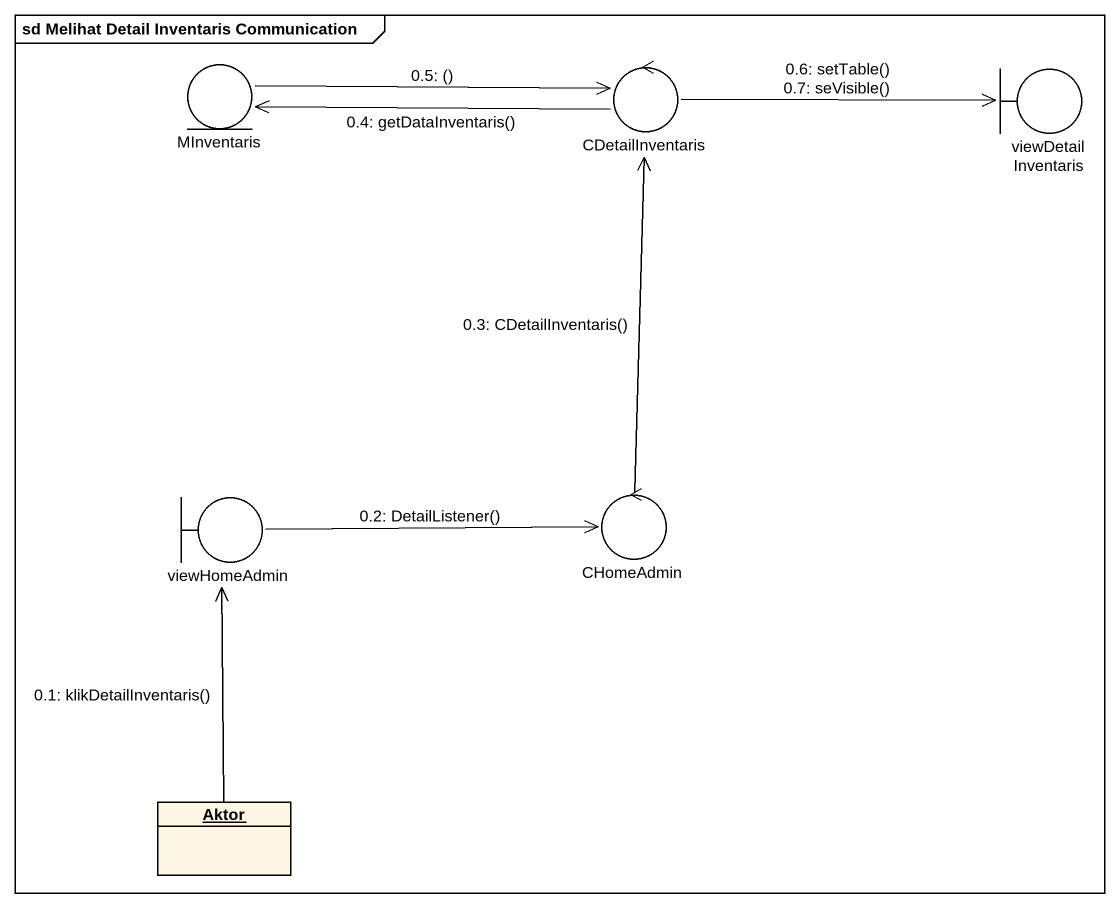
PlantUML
@startuml
mainframe sd Melihat Detail Inventaris Communication
allowmixing
hide circle
hide empty members
entity MInventaris
control CDetailInventaris
boundary viewDetailInventaris
boundary viewHomeAdmin
control CHomeAdmin
object Aktor
Aktor -up-> viewHomeAdmin : 0.1: klikDetailInventaris()
viewHomeAdmin -right-> CHomeAdmin : 0.2: DetailListener()
CHomeAdmin -up-> CDetailInventaris : 0.3: CDetailInventaris()
CDetailInventaris -left-> MInventaris : 0.4: getDataInventaris()
MInventaris -right-> CDetailInventaris : 0.5: ()
CDetailInventaris -right-> viewDetailInventaris : 0.6: setTable()\n0.7: seVisible()
@enduml
